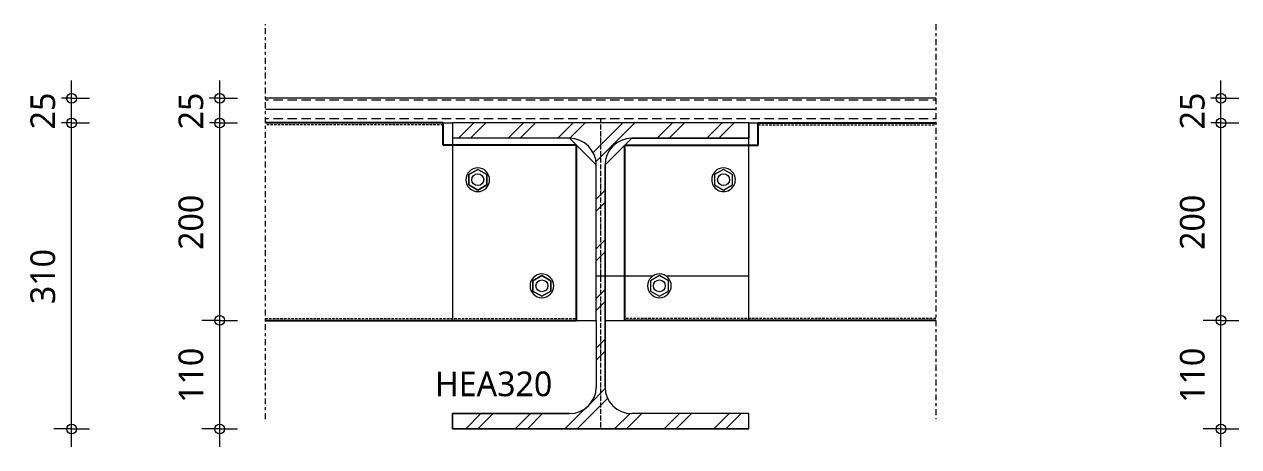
# Model space of a CAD drawing. Header units: millimetres. Extents: x -3015 to 4916, y 1153 to 3979.
# Drawn here: x -508 to 722, y 1421 to 1849 of the extents above; entities that cross this region are included whole.
import ezdxf

# ---------------------------------------------------------------- set-up
doc = ezdxf.new("R2010")
doc.units = ezdxf.units.MM
for name, pattern in [('MV_center', [15, 6, -3, 3, -3]), ('MV_hartlijn_staal', [6.6, 5, -0.8, 0, -0.8]), ('MV_hidden', [3.75, 2.5, -1.25])]:
    doc.linetypes.add(name, pattern=pattern)
for name, color, linetype, lineweight in [('A-ANNO-DIMS', 211, 'Continuous', 13), ('A-ANNO-DIMS-10', 211, 'Continuous', 13), ('A-DETL', 90, 'Continuous', 13), ('A-DETL-GENF', 92, 'Continuous', 18), ('A-DETL-IDEN', 3, 'Continuous', 18)]:
    doc.layers.add(name, color=color, linetype=linetype, lineweight=lineweight)
doc.styles.add('Segoe UI', font='segoeui.ttf', dxfattribs={"height": 25})
doc.dimstyles.new('2_5_mm', dxfattribs={"dimscale": 304.8, "dimtxt": 26.184099, "dimasz": 0.032808, "dimexe": 0.059055, "dimexo": 0.0625, "dimgap": 0.029528, "dimtad": 1, "dimdec": 0, "dimzin": 0, "dimdsep": 46, "dimtxsty": 'Segoe UI', "dimblk1": 'DOTBLANK', "dimblk2": 'DOTBLANK', "dimsah": 1, "dimcen": 0.09, "dimdle": 0.059055, "dimazin": 0, "dimtfac": 1, "dimtdec": 4, "dimtix": 1, "dimtmove": 0, "dimatfit": 3, "dimfxl": 0.059055, "dimfxlon": 1, "dimtvp": 1, "dimtfill": 1, "dimtolj": 1, "dimtzin": 0, "dimarcsym": 2})

# ---------------------------------------------------------------- blocks, each defined once
blk = doc.blocks.new('28 Staalprofielen- IPE_HEA_HEB 2d - HEA320-5094958-Details Constructie staal 1-10')
at = {"layer": 'A-DETL-GENF', "lineweight": 13}
h = blk.add_hatch(dxfattribs=at)
h.set_pattern_fill('FP_8', color=256, style=0, pattern_type=2)
h.set_pattern_definition([(45, (-75.664, -1593.5), (-25.1447, 25.1447), []), (45, (-75.664, -1555.4), (-25.1447, 25.1447), [])])
h.paths.add_polyline_path([(-38, -155), (150, -155), (150, -139.5), (31.5, -139.5), (24.5, -138.6), (18, -135.9), (12.4, -131.6), (8.1, -126), (5.4, -119.5), (4.5, -112.5), (4.5, 112.5), (5.4, 119.5), (8.1, 126), (12.4, 131.6), (18, 135.9), (24.5, 138.6), (31.5, 139.5), (150, 139.5), (150, 155), (-150, 155), (-150, 139.5), (-31.5, 139.5), (-24.5, 138.6), (-18, 135.9), (-12.4, 131.6), (-8.1, 126), (-5.4, 119.5), (-4.5, 112.5), (-4.5, -112.5), (-5.4, -119.5), (-8.1, -126), (-12.4, -131.6), (-18, -135.9), (-24.5, -138.6), (-31.5, -139.5), (-150, -139.5), (-150, -155)])
at = {"layer": 'A-DETL-GENF', "linetype": 'MV_hartlijn_staal', "lineweight": 13}
blk.add_line((0, 160), (0, -155), dxfattribs=at)
at = {"layer": 'A-DETL-GENF'}
for p, q in [((150, 155), (-150, 155)), ((-150, 155), (-150, 139.5)), ((150, 155), (-150, 155)), ((-150, 155), (-150, 139.5)), ((150, 139.5), (150, 155)), ((150, 155), (150, 139.5)), ((31.5, 139.5), (150, 139.5)), ((150, 139.5), (31.5, 139.5)), ((4.5, -112.5), (4.5, 112.5)), ((4.5, 112.5), (4.5, -112.5)), ((-4.5, 0), (53, 0)), ((66, 0), (150, 0)), ((-4.5, -45), (-4.5, -112.5)), ((-4.5, -45), (-4.5, -112.5)), ((-31.5, -139.5), (-150, -139.5)), ((-150, -139.5), (-150, -155)), ((-150, -155), (-150, -139.5)), ((-150, -139.5), (-31.5, -139.5)), ((150, -139.5), (31.5, -139.5)), ((150, -139.5), (31.5, -139.5)), ((150, -155), (150, -139.5)), ((150, -155), (150, -139.5)), ((-150, -155), (150, -155)), ((150, -155), (-150, -155))]:
    blk.add_line(p, q, dxfattribs=at)
for centre, start, end in [((-31.5, 112.5), 0, 90), ((-31.5, 112.5), 360, 90), ((31.5, 112.5), 90, 180), ((31.5, 112.5), 90, 180), ((-31.5, -112.5), 270, 0), ((-31.5, -112.5), 270, 0), ((31.5, -112.5), 180, 270), ((31.5, -112.5), 180, 270)]:
    blk.add_arc(centre, 27, start, end, dxfattribs=at)
blk = doc.blocks.new('00 moer a e - M12-712628-Details Constructie staal 1-10')
at = {"layer": 'A-DETL-GENF'}
for p, q in [((0, 10.5), (-9.1, 5.2)), ((0, 10.5), (-9.1, 5.2)), ((-9.1, 5.2), (-9.1, -5.3)), ((-9.1, 5.2), (-9.1, -5.3)), ((9.1, 5.2), (0, 10.5)), ((9.1, 5.2), (0, 10.5)), ((9.1, -5.3), (9.1, 5.2)), ((9.1, -5.3), (9.1, 5.2)), ((-9.1, -5.3), (0, -10.5)), ((-9.1, -5.3), (0, -10.5)), ((0, -10.5), (9.1, -5.3)), ((0, -10.5), (9.1, -5.3))]:
    blk.add_line(p, q, dxfattribs=at)
blk.add_circle((0, 0), 6, dxfattribs=at)
for start, end in [(360, 180), (180, 360)]:
    blk.add_arc((0, 0), 12, start, end, dxfattribs=at)
blk = doc.blocks.new('00 moer a e - M12-5097790-Details Constructie staal 1-10')
at = {"layer": 'A-DETL-GENF'}
for p, q in [((0, 10.5), (-9.1, 5.3)), ((-9.1, 5.3), (0, 10.5)), ((-9.1, 5.3), (-9.1, -5.2)), ((-9.1, -5.2), (-9.1, 5.3)), ((9.1, 5.3), (0, 10.5)), ((0, 10.5), (9.1, 5.3)), ((9.1, -5.2), (9.1, 5.3)), ((9.1, 5.3), (9.1, -5.2)), ((-9.1, -5.2), (0, -10.5)), ((0, -10.5), (-9.1, -5.2)), ((0, -10.5), (9.1, -5.2)), ((9.1, -5.2), (0, -10.5))]:
    blk.add_line(p, q, dxfattribs=at)
blk.add_circle((0, 0), 6, dxfattribs=at)
for start, end in [(0, 180), (180, 360)]:
    blk.add_arc((0, 0), 12, start, end, dxfattribs=at)
blk = doc.blocks.new('NLRS_00_DI_maskeer - Type 1-4234381-Details Constructie staal 1-10')
at = {"layer": 'A-DETL-GENF', "linetype": 'MV_center'}
blk.add_line((-100, 0), (300, 0), dxfattribs=at)
blk = doc.blocks.new('NLRS_00_DI_maskeer - Type 1-5098187-Details Constructie staal 1-10')
at = {"layer": 'A-DETL-GENF', "linetype": 'MV_center'}
blk.add_line((300, 0), (-100, 0), dxfattribs=at)
blk = doc.blocks.new('DIMBLOCK17-Details Constructie staal 1-10')
at = {"layer": 'A-ANNO-DIMS-10'}
for p, q in [((-460.2, 1748.5), (-478.2, 1748.5)), ((-460.2, 1420.5), (-460.2, 1748.5)), ((-460.2, 1748.5), (-442.2, 1748.5)), ((-460.2, 1438.5), (-478.2, 1438.5)), ((-460.2, 1438.5), (-442.2, 1438.5))]:
    blk.add_line(p, q, dxfattribs=at)
for centre in [(-460.2, 1748.5), (-460.2, 1438.5)]:
    blk.add_circle(centre, 5, dxfattribs=at)
at = {"layer": 'A-ANNO-DIMS-10', "color": 0, "insert": (-501.9, 1564.9), "char_height": 25, "width": 68.555, "attachment_point": 1, "rotation": 90, "line_spacing_factor": 1.142579, "style": 'Segoe UI', "bg_fill": 3, "box_fill_scale": 1.25, "bg_fill_color": 9, "bg_fill_true_color": 13158600, "bg_fill_transparency": 0}
blk.add_mtext('310', dxfattribs=at)
blk = doc.blocks.new('_DotBlank')
at = {"color": 0, "linetype": 'ByBlock', "lineweight": -2}
blk.add_line((-0.5, 0), (-1, 0), dxfattribs=at)
blk.add_circle((0, 0), 0.5, dxfattribs=at)
blk = doc.blocks.new('DIMBLOCK18-Details Constructie staal 1-10')
at = {"layer": 'A-ANNO-DIMS-10'}
for p, q in [((-460.2, 1748.5), (-460.2, 1791.5)), ((-460.2, 1773.5), (-478.2, 1773.5)), ((-460.2, 1773.5), (-442.2, 1773.5)), ((-460.2, 1748.5), (-478.2, 1748.5)), ((-460.2, 1748.5), (-442.2, 1748.5))]:
    blk.add_line(p, q, dxfattribs=at)
for centre in [(-460.2, 1773.5), (-460.2, 1748.5)]:
    blk.add_circle(centre, 5, dxfattribs=at)
at = {"layer": 'A-ANNO-DIMS-10', "color": 0, "insert": (-501.9, 1742), "char_height": 25, "width": 45.703, "attachment_point": 1, "rotation": 90, "line_spacing_factor": 1.142579, "style": 'Segoe UI', "bg_fill": 3, "box_fill_scale": 1.25, "bg_fill_color": 9, "bg_fill_true_color": 13158600, "bg_fill_transparency": 0}
blk.add_mtext('25', dxfattribs=at)
blk = doc.blocks.new('DIMBLOCK19-Details Constructie staal 1-10')
at = {"layer": 'A-ANNO-DIMS-10'}
for p, q in [((-310.2, 1548.5), (-328.2, 1548.5)), ((-310.2, 1420.5), (-310.2, 1548.5)), ((-310.2, 1548.5), (-292.2, 1548.5)), ((-310.2, 1438.5), (-328.2, 1438.5)), ((-310.2, 1438.5), (-292.2, 1438.5))]:
    blk.add_line(p, q, dxfattribs=at)
for centre in [(-310.2, 1548.5), (-310.2, 1438.5)]:
    blk.add_circle(centre, 5, dxfattribs=at)
at = {"layer": 'A-ANNO-DIMS-10', "color": 0, "insert": (-351.9, 1464.9), "char_height": 25, "width": 68.555, "attachment_point": 1, "rotation": 90, "line_spacing_factor": 1.142579, "style": 'Segoe UI', "bg_fill": 3, "box_fill_scale": 1.25, "bg_fill_color": 9, "bg_fill_true_color": 13158600, "bg_fill_transparency": 0}
blk.add_mtext('110', dxfattribs=at)
blk = doc.blocks.new('DIMBLOCK20-Details Constructie staal 1-10')
at = {"layer": 'A-ANNO-DIMS-10'}
for p, q in [((-310.2, 1748.5), (-328.2, 1748.5)), ((-310.2, 1548.5), (-310.2, 1748.5)), ((-310.2, 1748.5), (-292.2, 1748.5)), ((-310.2, 1548.5), (-328.2, 1548.5)), ((-310.2, 1548.5), (-292.2, 1548.5))]:
    blk.add_line(p, q, dxfattribs=at)
for centre in [(-310.2, 1748.5), (-310.2, 1548.5)]:
    blk.add_circle(centre, 5, dxfattribs=at)
at = {"layer": 'A-ANNO-DIMS-10', "color": 0, "insert": (-351.9, 1619.9), "char_height": 25, "width": 68.555, "attachment_point": 1, "rotation": 90, "line_spacing_factor": 1.142579, "style": 'Segoe UI', "bg_fill": 3, "box_fill_scale": 1.25, "bg_fill_color": 9, "bg_fill_true_color": 13158600, "bg_fill_transparency": 0}
blk.add_mtext('200', dxfattribs=at)
blk = doc.blocks.new('DIMBLOCK21-Details Constructie staal 1-10')
at = {"layer": 'A-ANNO-DIMS-10'}
for p, q in [((-310.2, 1748.5), (-310.2, 1791.5)), ((-310.2, 1773.5), (-328.2, 1773.5)), ((-310.2, 1773.5), (-292.2, 1773.5)), ((-310.2, 1748.5), (-328.2, 1748.5)), ((-310.2, 1748.5), (-292.2, 1748.5))]:
    blk.add_line(p, q, dxfattribs=at)
for centre in [(-310.2, 1773.5), (-310.2, 1748.5)]:
    blk.add_circle(centre, 5, dxfattribs=at)
at = {"layer": 'A-ANNO-DIMS-10', "color": 0, "insert": (-351.9, 1742), "char_height": 25, "width": 45.703, "attachment_point": 1, "rotation": 90, "line_spacing_factor": 1.142579, "style": 'Segoe UI', "bg_fill": 3, "box_fill_scale": 1.25, "bg_fill_color": 9, "bg_fill_true_color": 13158600, "bg_fill_transparency": 0}
blk.add_mtext('25', dxfattribs=at)
blk = doc.blocks.new('DIMBLOCK22-Details Constructie staal 1-10')
at = {"layer": 'A-ANNO-DIMS-10'}
for p, q in [((704, 1548.5), (686, 1548.5)), ((704, 1420.5), (704, 1548.5)), ((704, 1548.5), (722, 1548.5)), ((704, 1438.5), (686, 1438.5)), ((704, 1438.5), (722, 1438.5))]:
    blk.add_line(p, q, dxfattribs=at)
for centre in [(704, 1548.5), (704, 1438.5)]:
    blk.add_circle(centre, 5, dxfattribs=at)
at = {"layer": 'A-ANNO-DIMS-10', "color": 0, "insert": (662.4, 1464.9), "char_height": 25, "width": 68.555, "attachment_point": 1, "rotation": 90, "line_spacing_factor": 1.142579, "style": 'Segoe UI', "bg_fill": 3, "box_fill_scale": 1.25, "bg_fill_color": 9, "bg_fill_true_color": 13158600, "bg_fill_transparency": 0}
blk.add_mtext('110', dxfattribs=at)
blk = doc.blocks.new('DIMBLOCK23-Details Constructie staal 1-10')
at = {"layer": 'A-ANNO-DIMS-10'}
for p, q in [((704, 1748.5), (686, 1748.5)), ((704, 1548.5), (704, 1748.5)), ((704, 1748.5), (722, 1748.5)), ((704, 1548.5), (686, 1548.5)), ((704, 1548.5), (722, 1548.5))]:
    blk.add_line(p, q, dxfattribs=at)
for centre in [(704, 1748.5), (704, 1548.5)]:
    blk.add_circle(centre, 5, dxfattribs=at)
at = {"layer": 'A-ANNO-DIMS-10', "color": 0, "insert": (662.4, 1619.9), "char_height": 25, "width": 68.555, "attachment_point": 1, "rotation": 90, "line_spacing_factor": 1.142579, "style": 'Segoe UI', "bg_fill": 3, "box_fill_scale": 1.25, "bg_fill_color": 9, "bg_fill_true_color": 13158600, "bg_fill_transparency": 0}
blk.add_mtext('200', dxfattribs=at)
blk = doc.blocks.new('DIMBLOCK24-Details Constructie staal 1-10')
at = {"layer": 'A-ANNO-DIMS-10'}
for p, q in [((704, 1748.5), (704, 1791.5)), ((704, 1773.5), (686, 1773.5)), ((704, 1773.5), (722, 1773.5)), ((704, 1748.5), (686, 1748.5)), ((704, 1748.5), (722, 1748.5))]:
    blk.add_line(p, q, dxfattribs=at)
for centre in [(704, 1773.5), (704, 1748.5)]:
    blk.add_circle(centre, 5, dxfattribs=at)
at = {"layer": 'A-ANNO-DIMS-10', "color": 0, "insert": (662.4, 1742), "char_height": 25, "width": 45.703, "attachment_point": 1, "rotation": 90, "line_spacing_factor": 1.142579, "style": 'Segoe UI', "bg_fill": 3, "box_fill_scale": 1.25, "bg_fill_color": 9, "bg_fill_true_color": 13158600, "bg_fill_transparency": 0}
blk.add_mtext('25', dxfattribs=at)

msp = doc.modelspace()

# ---------------------------------------------------------------- hatches: boundary and pattern name
at = {"layer": 'A-DETL-GENF', "lineweight": 13}
h = msp.add_hatch(dxfattribs=at)
h.set_pattern_fill('FP_1', color=250, style=0, pattern_type=2)
h.set_pattern_definition([(0, (0, 0), (0, 18.952), []), (0, (0, 9.476), (0, 18.952), [9.476, -4.738])])
h.paths.add_polyline_path([(-263.8, 1748.5), (415.2, 1748.5), (415.2, 1773.5), (-263.8, 1773.5)])

# ---------------------------------------------------------------- linework, layer by layer
at = {"layer": 'A-DETL', "lineweight": 18}
for p, q in [((415.2, 1773.5), (-263.8, 1773.5)), ((-263.8, 1748.5), (-74.3, 1748.5)), ((225.7, 1748.5), (415.2, 1748.5)), ((44.2, 1733), (-74.3, 1733)), ((-74.3, 1733), (-74.3, 1548.5)), ((71.2, 1706), (44.2, 1733)), ((107.2, 1733), (80.2, 1706)), ((225.7, 1548.5), (225.7, 1733)), ((71.2, 1548.5), (71.2, 1706)), ((-74.3, 1548.5), (71.2, 1548.5)), ((80.2, 1548.5), (225.7, 1548.5))]:
    msp.add_line(p, q, dxfattribs=at)
at = {"layer": 'A-DETL', "lineweight": 25}
for p, q in [((-83.8, 1748.5), (-263.8, 1748.5)), ((-83.8, 1726), (-83.8, 1748.5)), ((235.2, 1726), (235.2, 1748.5)), ((235.2, 1748.5), (415.2, 1748.5)), ((51.2, 1726), (-83.8, 1726)), ((51.2, 1548.5), (51.2, 1726)), ((100.2, 1548.5), (100.2, 1726)), ((100.2, 1726), (235.2, 1726)), ((-263.8, 1548.5), (51.2, 1548.5)), ((415.2, 1548.5), (100.2, 1548.5))]:
    msp.add_line(p, q, dxfattribs=at)
at = {"layer": 'A-DETL', "linetype": 'MV_hidden', "lineweight": 18}
for p, q in [((-83.8, 1746.5), (-263.8, 1746.5)), ((235.2, 1746.5), (415.2, 1746.5)), ((-263.8, 1550.5), (51.2, 1550.5)), ((415.2, 1550.5), (100.2, 1550.5))]:
    msp.add_line(p, q, dxfattribs=at)

# ---------------------------------------------------------------- block references
at = {"layer": 'A-DETL-GENF', "linetype": 'MV_center'}
for name, p, rotation in [('NLRS_00_DI_maskeer - Type 1-5098187-Details Constructie staal 1-10', (-263.8, 1748.5), 270.0000000000001), ('NLRS_00_DI_maskeer - Type 1-4234381-Details Constructie staal 1-10', (415.2, 1748.5), 269.9999999999999)]:
    msp.add_blockref(name, p, dxfattribs=dict(at, rotation=rotation))
at = {"layer": 'A-DETL-GENF'}
for name, p in [('28 Staalprofielen- IPE_HEA_HEB 2d - HEA320-5094958-Details Constructie staal 1-10', (75.7, 1593.5)), ('00 moer a e - M12-5097790-Details Constructie staal 1-10', (-48.8, 1691)), ('00 moer a e - M12-712628-Details Constructie staal 1-10', (135.2, 1583.5))]:
    msp.add_blockref(name, p, dxfattribs=at)
at = {"layer": 'A-DETL-GENF', "rotation": 180}
for name, p in [('00 moer a e - M12-712628-Details Constructie staal 1-10', (200.2, 1691)), ('00 moer a e - M12-5097790-Details Constructie staal 1-10', (16.2, 1583.5))]:
    msp.add_blockref(name, p, dxfattribs=at)

# ---------------------------------------------------------------- dimensions: what is measured, and where the dimension line sits
at = {"layer": 'A-ANNO-DIMS'}
for base, p1, p2, override, picture, middle in [((-460.2, 1748.5), (-478.2, 1438.5), (-478.2, 1748.5), {"dimpost": '<>', "dimfxl": 310}, 'DIMBLOCK17-Details Constructie staal 1-10', (-482.2, 1593.5)), ((-310.2, 1548.5), (-292.2, 1438.5), (-292.2, 1548.5), {"dimpost": '<>', "dimfxl": 110}, 'DIMBLOCK19-Details Constructie staal 1-10', (-332.2, 1493.5)), ((704, 1548.5), (722, 1438.5), (722, 1548.5), {"dimpost": '<>', "dimfxl": 110}, 'DIMBLOCK22-Details Constructie staal 1-10', (682, 1493.5))]:
    dim = msp.add_linear_dim(base=base, p1=p1, p2=p2, angle=90, dimstyle='2_5_mm', override=override, dxfattribs=at)
    dim.commit()
    dim.dimension.update_dxf_attribs({"geometry": picture, "text_midpoint": middle})

# ---------------------------------------------------------------- next in the draw order: texts
at = {"layer": 'A-DETL-IDEN', "lineweight": 13, "insert": (-92.2, 1496.7), "char_height": 25, "width": 149.114, "attachment_point": 1, "style": 'Segoe UI', "bg_fill": 3, "box_fill_scale": 1.25, "bg_fill_color": 9, "bg_fill_true_color": 13158600, "bg_fill_transparency": 0}
msp.add_mtext('HEA320', dxfattribs=at)

# ---------------------------------------------------------------- next in the draw order: dimensions: what is measured, and where the dimension line sits
at = {"layer": 'A-ANNO-DIMS'}
for base, p1, p2, override, picture, middle in [((-460.2, 1773.5), (-478.2, 1748.5), (-478.2, 1773.5), {"dimpost": '<>', "dimfxl": 25}, 'DIMBLOCK18-Details Constructie staal 1-10', (-482.2, 1761)), ((-310.2, 1748.5), (-292.2, 1548.5), (-328.2, 1748.5), {"dimpost": '<>', "dimfxl": 203.214173}, 'DIMBLOCK20-Details Constructie staal 1-10', (-332.2, 1648.5)), ((704, 1748.5), (722, 1548.5), (686, 1748.5), {"dimpost": '<>', "dimfxl": 203.214173}, 'DIMBLOCK23-Details Constructie staal 1-10', (682.1, 1648.5))]:
    dim = msp.add_linear_dim(base=base, p1=p1, p2=p2, angle=90, dimstyle='2_5_mm', override=override, dxfattribs=at)
    dim.commit()
    dim.dimension.update_dxf_attribs({"geometry": picture, "text_midpoint": middle})

# ---------------------------------------------------------------- next in the draw order: dimensions: what is measured, and where the dimension line sits
for base, p1, p2, picture, middle in [((-310.2, 1773.5), (-328.2, 1748.5), (-328.2, 1773.5), 'DIMBLOCK21-Details Constructie staal 1-10', (-332.2, 1761)), ((704, 1773.5), (686, 1748.5), (686, 1773.5), 'DIMBLOCK24-Details Constructie staal 1-10', (682.1, 1761))]:
    dim = msp.add_linear_dim(base=base, p1=p1, p2=p2, angle=90, dimstyle='2_5_mm', override={"dimpost": '<>', "dimfxl": 25}, dxfattribs=at)
    dim.commit()
    dim.dimension.update_dxf_attribs({"geometry": picture, "text_midpoint": middle})

doc.saveas('drawing.dxf')
